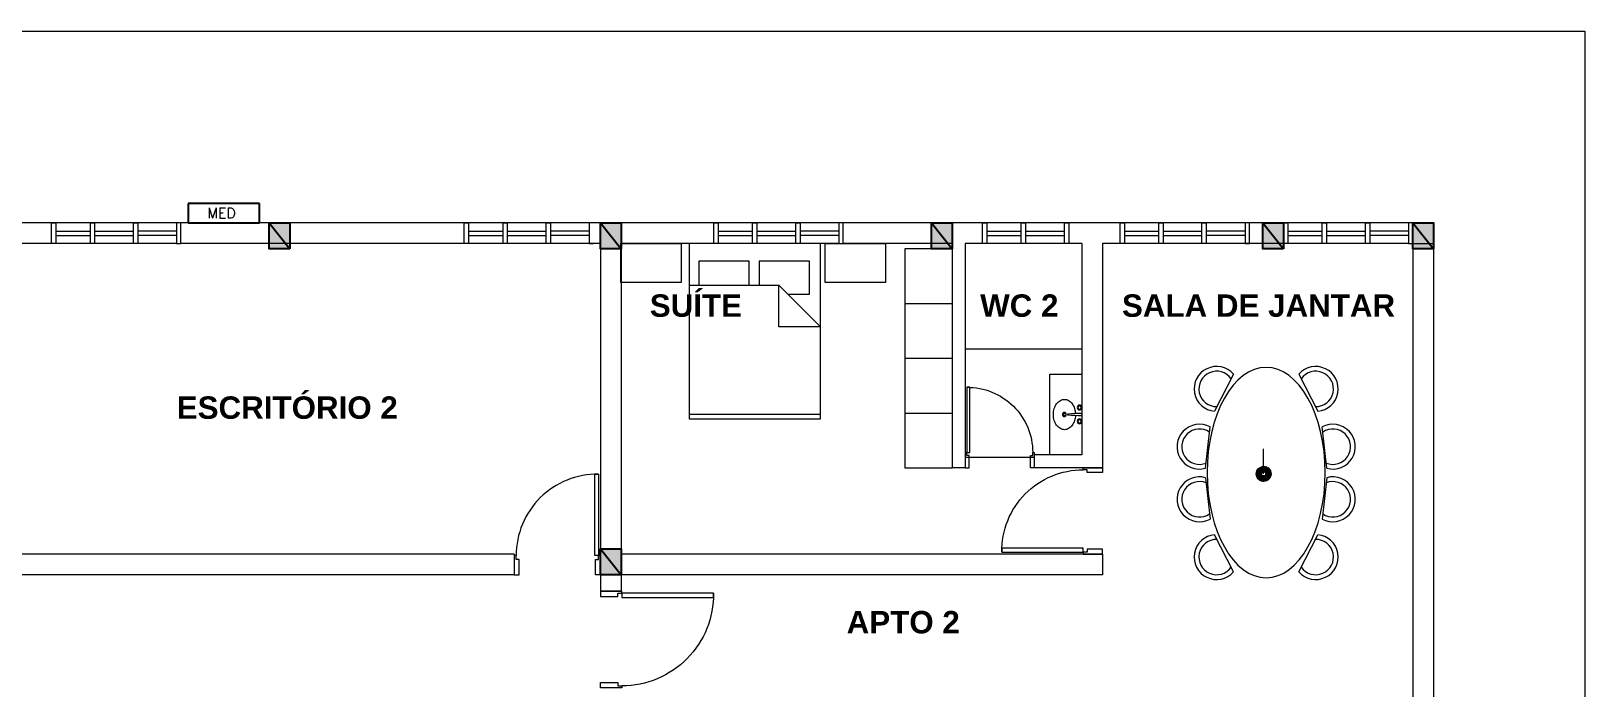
# Model space of a CAD drawing. Header units: millimetres. Extents: x 4395 to 8806, y 1896 to 3880.
# Drawn here: x 4420.9 to 4438.91, y 1944.24 to 1951.86 of the extents above; entities that cross this region are included whole.
import ezdxf
from ezdxf.enums import TextEntityAlignment as Align

# ---------------------------------------------------------------- set-up
doc = ezdxf.new("R2010")
doc.units = ezdxf.units.MM
for name, color, linetype, lineweight in [('C-Moveis', 7, 'Continuous', 5), ('C-Paredes-Acessorios', 20, 'Continuous', 5), ('C-Peças-Diversos', 7, 'Continuous', 5), ('C-Portas', 7, 'Continuous', 5), ('C-Texto', 4, 'Continuous', 9), ('Quadros', 1, 'Continuous', 25)]:
    doc.layers.add(name, color=color, linetype=linetype, lineweight=lineweight)
doc.layers.add('C-Pilares', color=7, linetype='Continuous', plot=False)
doc.styles.add('BOLD', font='arialbd.ttf')
doc.styles.add('RomanS', font='romans.shx')

# ---------------------------------------------------------------- blocks, each defined once
blk = doc.blocks.new('Lvt-b-pl')
for p, q in [((5.5, 0.1), (5.5, 1.9)), ((5.5, 0.1), (5.5, -1.7)), ((25.5, 0.1), (25.5, 0.9)), ((25.5, 0.1), (25.5, -0.7))]:
    blk.add_line(p, q)
for points in [[(46.5, 0, 0.073281), (45.2, 8.7, 0.084248), (41.8, 15.6, 0.106469), (36.3, 20.5, 0.130159), (30.5, 22, 0.130159), (24.7, 20.5, 0.106469), (19.2, 15.6, 0.084248), (15.8, 8.7, 0.058268), (14.6, 1.8, 0.073281)], [(14.5, -1.6, 0.059592), (15.8, -8.7, 0.084248), (19.2, -15.6, 0.106469), (24.7, -20.5, 0.130159), (30.5, -22, 0.130159), (36.3, -20.5, 0.106469), (41.8, -15.6, 0.084248), (45.2, -8.7, 0.073281), (46.5, 0, 0.073281)]]:
    blk.add_lwpolyline(points, format="xyb")
for centre, radius in [((8.5, 10.1), 3.5), ((8.5, 10.1), 2.5), ((8.5, 10.1), 2.4), ((30.5, 0), 3), ((30.5, 0), 1.75), ((8.5, -9.9), 3.5), ((8.5, -9.9), 2.5), ((8.5, -9.9), 2.4)]:
    blk.add_circle(centre, radius)
for centre, radius, start, end in [((5.7, 1.9), 0.2, 89.1103, 180), ((1.3, -282.9), 285, 85.161, 89.1103), ((25.3, 0.9), 0.2, 0, 85.161), ((5.7, -1.7), 0.2, 180, 270.8897), ((1.3, 283), 285, 270.8897, 274.839), ((25.3, -0.7), 0.2, 274.839, 0)]:
    blk.add_arc(centre, radius, start, end)
blk = doc.blocks.new('d9-2')
at = {"layer": 'C-Portas'}
for p, q in [((-0.06, 0.2), (-0.06, 1.05)), ((-0.06, 1.05), (-0.02, 1.05)), ((-0.02, 1.05), (-0.02, 0.2)), ((-0.88, 0.2), (-0.9, 0.2)), ((-0.9, 0.2), (-0.9, 0)), ((-0.88, 0.16), (-0.88, 0.2)), ((-0.85, 0.16), (-0.88, 0.16)), ((-0.85, 0), (-0.85, 0.16)), ((-0.02, 0.2), (-0.06, 0.2)), ((-0.05, 0), (-0.05, 0.16)), ((-0.05, 0.16), (-0.02, 0.16)), ((-0.02, 0.16), (-0.02, 0.2)), ((-0.02, 0.2), (0, 0.2)), ((0, 0.2), (0, 0)), ((-0.9, 0), (-0.85, 0)), ((0, 0), (-0.05, 0))]:
    blk.add_line(p, q, dxfattribs=at)
blk.add_arc((-0.03, 0.2), 0.85, 89.3299, 180, dxfattribs=at)
blk = doc.blocks.new('A$C2A3D30EB')
at = {"layer": 'C-Pilares'}
for color, points in [(6, [(0, 0), (24, 30), (0, 30)]), (6, [(24, 30), (0, 30), (0, 0)]), (135, [(24, 30), (0, 0), (24, 0)])]:
    blk.add_hatch(color=color, dxfattribs=at).paths.add_polyline_path(points)
blk.add_line((24, 30), (0, 0), dxfattribs=at)
at = {"layer": 'C-Pilares', "color": 7}
blk.add_lwpolyline([(0, 0), (24, 0), (24, 30), (0, 30)], close=True, dxfattribs=at)
blk = doc.blocks.new('RECTANG')
for p, q in [((1, 1), (0, 1)), ((0, 1), (0, 0)), ((1, 0), (1, 1)), ((0, 0), (1, 0))]:
    blk.add_line(p, q)
blk = doc.blocks.new('A$C4C292237')
at = {"linetype": 'Continuous'}
for p, q in [((1.1, 0.573), (0, 0.573)), ((0, 0.573), (0, 0.273)), ((1.1, 0.273), (1.1, 0.573)), ((0, 0.273), (1.1, 0.273))]:
    blk.add_line(p, q, dxfattribs=at)
at = {"linetype": 'Continuous', "style": 'RomanS'}
blk.add_text('MED', height=0.16, dxfattribs=at).set_placement((0.294, 0.345))
at = {"linetype": 'Continuous', "style": 'RomanS', "flags": 8}
blk.add_attdef('002', text='', height=0.16, dxfattribs=at).set_placement((0.525, 0.742), align=Align.MIDDLE_CENTER)
blk.add_attdef('020', text='', height=0.16, dxfattribs=at).set_placement((0.539, 0.08), align=Align.MIDDLE_RIGHT)

msp = doc.modelspace()

# ---------------------------------------------------------------- hatches: boundary and pattern name
at = {"layer": 'C-Moveis'}
h = msp.add_hatch(dxfattribs=at)
h.set_pattern_fill('ANSI31', color=256, scale=0.01, angle=-90)
h.set_pattern_definition([(315, (-150519.8387877, -382088.0034374), (0.000883883476483, 0.000883883476483), [])])
h.paths.add_polyline_path([(4435.189, 1946.808, -1), (4435.189, 1946.635, -1)])
h.paths.add_polyline_path([(4435.189, 1946.697, 1), (4435.189, 1946.746, 1)], flags=16)
h = msp.add_hatch(dxfattribs=at)
h.set_pattern_fill('ANSI31', color=256, scale=0.01, angle=-90)
h.set_pattern_definition([(315, (-150523.4951777, -382088.2361455), (0.000883883476483, 0.000883883476483), [])])
h.paths.add_polyline_path([(4435.189, 1946.808, -1), (4435.189, 1946.635, -1)])
h.paths.add_polyline_path([(4435.189, 1946.697, 1), (4435.189, 1946.746, 1)], flags=16)

# ---------------------------------------------------------------- linework, layer by layer
for p, q in [((4429.225, 1949.188), (4428.641, 1949.188)), ((4428.641, 1949.188), (4428.641, 1948.909)), ((4429.225, 1948.909), (4429.225, 1949.188)), ((4429.339, 1949.188), (4429.339, 1948.909)), ((4429.924, 1949.188), (4429.339, 1949.188)), ((4429.924, 1948.807), (4429.924, 1949.188)), ((4431.029, 1949.332), (4431.029, 1946.792)), ((4431.029, 1949.332), (4431.029, 1946.792)), ((4428.527, 1948.909), (4429.568, 1948.909)), ((4429.568, 1948.909), (4430.051, 1948.426)), ((4429.568, 1948.426), (4429.568, 1948.909)), ((4429.67, 1948.807), (4429.924, 1948.807)), ((4431.029, 1948.697), (4431.579, 1948.697)), ((4431.029, 1948.697), (4431.579, 1948.697)), ((4430.051, 1948.426), (4429.568, 1948.426)), ((4431.029, 1948.062), (4431.579, 1948.062)), ((4431.029, 1948.062), (4431.579, 1948.062)), ((4434.84, 1947.877), (4434.62, 1947.448)), ((4434.84, 1947.877), (4434.62, 1947.448)), ((4435.597, 1947.877), (4435.817, 1947.448)), ((4435.597, 1947.877), (4435.817, 1947.448)), ((4430.051, 1947.41), (4428.527, 1947.41)), ((4431.029, 1947.427), (4431.579, 1947.427)), ((4431.029, 1947.427), (4431.579, 1947.427)), ((4434.514, 1946.787), (4434.568, 1947.266)), ((4434.514, 1946.787), (4434.568, 1947.266)), ((4435.923, 1946.787), (4435.869, 1947.266)), ((4435.923, 1946.787), (4435.869, 1947.266)), ((4435.189, 1946.722), (4435.189, 1947.011)), ((4435.189, 1946.722), (4435.189, 1947.011)), ((4431.029, 1946.792), (4431.579, 1946.792)), ((4431.029, 1946.792), (4431.579, 1946.792)), ((4434.514, 1946.677), (4434.568, 1946.198)), ((4434.514, 1946.677), (4434.568, 1946.198)), ((4435.923, 1946.677), (4435.869, 1946.198)), ((4435.923, 1946.677), (4435.869, 1946.198)), ((4434.84, 1945.587), (4434.62, 1946.016)), ((4434.84, 1945.587), (4434.62, 1946.016)), ((4435.597, 1945.587), (4435.817, 1946.016)), ((4435.597, 1945.587), (4435.817, 1946.016))]:
    msp.add_line(p, q, dxfattribs=at)
for points in [[(4427.735, 1949.392), (4428.435, 1949.392), (4428.435, 1948.942), (4427.735, 1948.942)], [(4427.735, 1949.392), (4428.435, 1949.392), (4428.435, 1948.942), (4427.735, 1948.942)], [(4430.104, 1949.392), (4430.804, 1949.392), (4430.804, 1948.942), (4430.104, 1948.942)], [(4430.104, 1949.392), (4430.804, 1949.392), (4430.804, 1948.942), (4430.104, 1948.942)]]:
    msp.add_lwpolyline(points, close=True, dxfattribs=at)
for radius in [0.0862, 0.0862, 0.0246, 0.0246]:
    msp.add_circle((4435.189, 1946.722), radius, dxfattribs=at)
for centre, radius, start, end in [((4434.643, 1947.707), 0.26, 40.955, 264.7871), ((4434.643, 1947.707), 0.26, 40.955, 264.7871), ((4435.794, 1947.707), 0.26, 275.2129, 139.045), ((4435.794, 1947.707), 0.26, 275.2129, 139.045), ((4434.643, 1947.707), 0.205, 34.6078, 271.1343), ((4434.643, 1947.707), 0.205, 34.6078, 271.1343), ((4435.794, 1947.707), 0.205, 268.8657, 145.3922), ((4435.794, 1947.707), 0.205, 268.8657, 145.3922), ((4434.445, 1947.037), 0.26, 61.6471, 285.4792), ((4434.445, 1947.037), 0.26, 61.6471, 285.4792), ((4434.445, 1947.037), 0.205, 55.3, 291.8264), ((4434.445, 1947.037), 0.205, 55.3, 291.8264), ((4435.992, 1947.037), 0.26, 254.5208, 118.3529), ((4435.992, 1947.037), 0.26, 254.5208, 118.3529), ((4435.992, 1947.037), 0.205, 248.1736, 124.7), ((4435.992, 1947.037), 0.205, 248.1736, 124.7), ((4434.445, 1946.427), 0.26, 74.5208, 298.3529), ((4434.445, 1946.427), 0.26, 74.5208, 298.3529), ((4435.992, 1946.427), 0.26, 241.6471, 105.4792), ((4435.992, 1946.427), 0.26, 241.6471, 105.4792), ((4434.445, 1946.427), 0.205, 68.1736, 304.7), ((4434.445, 1946.427), 0.205, 68.1736, 304.7), ((4435.992, 1946.427), 0.205, 235.3, 111.8264), ((4435.992, 1946.427), 0.205, 235.3, 111.8264), ((4434.643, 1945.757), 0.26, 95.2129, 319.045), ((4434.643, 1945.757), 0.26, 95.2129, 319.045), ((4434.643, 1945.757), 0.205, 88.8657, 325.3922), ((4434.643, 1945.757), 0.205, 88.8657, 325.3922), ((4435.794, 1945.757), 0.26, 220.955, 84.7871), ((4435.794, 1945.757), 0.26, 220.955, 84.7871), ((4435.794, 1945.757), 0.205, 214.6078, 91.1343), ((4435.794, 1945.757), 0.205, 214.6078, 91.1343)]:
    msp.add_arc(centre, radius, start, end, dxfattribs=at)
at = {"layer": 'C-Moveis', "extrusion": (0, 0, -1)}
msp.add_ellipse((4435.218, 1946.737), major_axis=(0, -1.22), ratio=0.561475, dxfattribs=at)
msp.add_ellipse((4435.218, 1946.737), major_axis=(0, -1.22), ratio=0.561475, dxfattribs=at)
at = {"layer": 'C-Paredes-Acessorios'}
for p, q in [((4421.134, 1949.632), (4420.509, 1949.632)), ((4422.584, 1949.632), (4421.134, 1949.632)), ((4421.134, 1949.392), (4421.134, 1949.632)), ((4422.584, 1949.632), (4421.134, 1949.632)), ((4421.134, 1949.392), (4421.134, 1949.632)), ((4425.919, 1949.632), (4422.634, 1949.632)), ((4422.634, 1949.392), (4422.634, 1949.632)), ((4425.919, 1949.632), (4422.634, 1949.632)), ((4422.634, 1949.392), (4422.634, 1949.632)), ((4427.369, 1949.632), (4425.919, 1949.632)), ((4425.919, 1949.392), (4425.919, 1949.632)), ((4427.369, 1949.632), (4425.919, 1949.632)), ((4425.919, 1949.392), (4425.919, 1949.632)), ((4428.814, 1949.632), (4426.394, 1949.632)), ((4428.814, 1949.632), (4426.394, 1949.632)), ((4427.499, 1949.392), (4427.499, 1949.632)), ((4427.499, 1949.392), (4427.499, 1949.632)), ((4430.264, 1949.632), (4428.814, 1949.632)), ((4428.814, 1949.392), (4428.814, 1949.632)), ((4430.264, 1949.632), (4428.814, 1949.632)), ((4428.814, 1949.392), (4428.814, 1949.632)), ((4437.159, 1949.632), (4430.314, 1949.632)), ((4430.314, 1949.392), (4430.314, 1949.632)), ((4437.159, 1949.632), (4430.314, 1949.632)), ((4430.314, 1949.392), (4430.314, 1949.632)), ((4431.929, 1949.392), (4431.929, 1949.632)), ((4431.929, 1949.392), (4431.929, 1949.632)), ((4434.974, 1949.632), (4433.524, 1949.632)), ((4433.524, 1949.392), (4433.524, 1949.632)), ((4434.974, 1949.632), (4433.524, 1949.632)), ((4433.524, 1949.392), (4433.524, 1949.632)), ((4435.419, 1949.632), (4434.154, 1949.632)), ((4435.419, 1949.632), (4434.154, 1949.632)), ((4435.024, 1949.392), (4435.024, 1949.632)), ((4435.024, 1949.392), (4435.024, 1949.632)), ((4436.869, 1949.632), (4435.419, 1949.632)), ((4435.419, 1949.392), (4435.419, 1949.632)), ((4436.869, 1949.632), (4435.419, 1949.632)), ((4435.419, 1949.392), (4435.419, 1949.632)), ((4437.159, 1949.632), (4436.919, 1949.632)), ((4436.919, 1949.392), (4436.919, 1949.632)), ((4437.159, 1949.632), (4436.919, 1949.632)), ((4436.919, 1949.392), (4436.919, 1949.632)), ((4437.159, 1949.632), (4437.159, 1940.212)), ((4437.159, 1949.632), (4437.159, 1940.212)), ((4421.134, 1949.392), (4420.059, 1949.392)), ((4421.134, 1949.392), (4420.059, 1949.392)), ((4422.584, 1949.392), (4421.134, 1949.392)), ((4422.584, 1949.392), (4421.134, 1949.392)), ((4422.584, 1949.392), (4421.134, 1949.392)), ((4421.184, 1949.537), (4421.584, 1949.537)), ((4421.184, 1949.537), (4421.584, 1949.537)), ((4421.184, 1949.487), (4421.584, 1949.487)), ((4421.184, 1949.487), (4421.584, 1949.487)), ((4421.634, 1949.537), (4422.084, 1949.537)), ((4421.634, 1949.537), (4422.084, 1949.537)), ((4421.634, 1949.487), (4422.084, 1949.487)), ((4421.634, 1949.487), (4422.084, 1949.487)), ((4422.584, 1949.537), (4422.134, 1949.537)), ((4422.584, 1949.537), (4422.134, 1949.537)), ((4422.584, 1949.487), (4422.134, 1949.487)), ((4422.584, 1949.487), (4422.134, 1949.487)), ((4423.659, 1949.392), (4422.634, 1949.392)), ((4425.919, 1949.392), (4422.634, 1949.392)), ((4427.499, 1949.392), (4425.919, 1949.392)), ((4425.969, 1949.537), (4426.369, 1949.537)), ((4425.969, 1949.537), (4426.369, 1949.537)), ((4425.969, 1949.487), (4426.369, 1949.487)), ((4425.969, 1949.487), (4426.369, 1949.487)), ((4427.449, 1949.392), (4425.999, 1949.392)), ((4427.449, 1949.392), (4425.999, 1949.392)), ((4426.419, 1949.537), (4426.869, 1949.537)), ((4426.419, 1949.537), (4426.869, 1949.537)), ((4426.419, 1949.487), (4426.869, 1949.487)), ((4426.419, 1949.487), (4426.869, 1949.487)), ((4427.499, 1949.392), (4426.474, 1949.392)), ((4427.499, 1949.392), (4426.474, 1949.392)), ((4427.369, 1949.537), (4426.919, 1949.537)), ((4427.369, 1949.537), (4426.919, 1949.537)), ((4427.369, 1949.487), (4426.919, 1949.487)), ((4427.369, 1949.487), (4426.919, 1949.487)), ((4427.499, 1949.392), (4427.499, 1945.552)), ((4427.499, 1949.392), (4427.499, 1945.552)), ((4428.814, 1949.392), (4427.739, 1949.392)), ((4427.739, 1949.392), (4427.739, 1945.792)), ((4428.814, 1949.392), (4427.739, 1949.392)), ((4427.739, 1949.392), (4427.739, 1945.792)), ((4430.264, 1949.392), (4428.814, 1949.392)), ((4430.264, 1949.392), (4428.814, 1949.392)), ((4428.864, 1949.537), (4429.264, 1949.537)), ((4428.864, 1949.537), (4429.264, 1949.537)), ((4428.864, 1949.487), (4429.264, 1949.487)), ((4428.864, 1949.487), (4429.264, 1949.487)), ((4429.314, 1949.537), (4429.764, 1949.537)), ((4429.314, 1949.537), (4429.764, 1949.537)), ((4429.314, 1949.487), (4429.764, 1949.487)), ((4429.314, 1949.487), (4429.764, 1949.487)), ((4430.264, 1949.537), (4429.814, 1949.537)), ((4430.264, 1949.537), (4429.814, 1949.537)), ((4430.264, 1949.487), (4429.814, 1949.487)), ((4430.264, 1949.487), (4429.814, 1949.487)), ((4431.339, 1949.392), (4430.314, 1949.392)), ((4431.579, 1949.392), (4430.314, 1949.392)), ((4431.579, 1949.392), (4431.579, 1946.792)), ((4431.579, 1949.392), (4431.579, 1946.792)), ((4433.079, 1949.392), (4431.729, 1949.392)), ((4431.729, 1949.392), (4431.729, 1946.942)), ((4433.079, 1949.392), (4431.729, 1949.392)), ((4431.729, 1949.392), (4431.729, 1946.942)), ((4431.979, 1949.537), (4432.379, 1949.537)), ((4431.979, 1949.537), (4432.379, 1949.537)), ((4431.979, 1949.487), (4432.379, 1949.487)), ((4431.979, 1949.487), (4432.379, 1949.487)), ((4432.429, 1949.537), (4432.879, 1949.537)), ((4432.429, 1949.537), (4432.879, 1949.537)), ((4432.429, 1949.487), (4432.879, 1949.487)), ((4432.429, 1949.487), (4432.879, 1949.487)), ((4433.079, 1949.392), (4433.079, 1946.942)), ((4433.079, 1949.392), (4433.079, 1946.942)), ((4435.179, 1949.392), (4433.319, 1949.392)), ((4433.319, 1949.392), (4433.319, 1946.792)), ((4435.419, 1949.392), (4433.319, 1949.392)), ((4433.319, 1949.392), (4433.319, 1946.792)), ((4434.974, 1949.392), (4433.524, 1949.392)), ((4434.974, 1949.392), (4433.524, 1949.392)), ((4433.574, 1949.537), (4433.974, 1949.537)), ((4433.574, 1949.537), (4433.974, 1949.537)), ((4433.574, 1949.487), (4433.974, 1949.487)), ((4433.574, 1949.487), (4433.974, 1949.487)), ((4434.024, 1949.537), (4434.474, 1949.537)), ((4434.024, 1949.537), (4434.474, 1949.537)), ((4434.024, 1949.487), (4434.474, 1949.487)), ((4434.024, 1949.487), (4434.474, 1949.487)), ((4434.974, 1949.537), (4434.524, 1949.537)), ((4434.974, 1949.537), (4434.524, 1949.537)), ((4434.974, 1949.487), (4434.524, 1949.487)), ((4434.974, 1949.487), (4434.524, 1949.487)), ((4436.869, 1949.392), (4435.419, 1949.392)), ((4436.869, 1949.392), (4435.419, 1949.392)), ((4435.469, 1949.537), (4435.869, 1949.537)), ((4435.469, 1949.537), (4435.869, 1949.537)), ((4435.469, 1949.487), (4435.869, 1949.487)), ((4435.469, 1949.487), (4435.869, 1949.487)), ((4435.919, 1949.537), (4436.369, 1949.537)), ((4435.919, 1949.537), (4436.369, 1949.537)), ((4435.919, 1949.487), (4436.369, 1949.487)), ((4435.919, 1949.487), (4436.369, 1949.487)), ((4436.869, 1949.537), (4436.419, 1949.537)), ((4436.869, 1949.537), (4436.419, 1949.537)), ((4436.869, 1949.487), (4436.419, 1949.487)), ((4436.869, 1949.487), (4436.419, 1949.487)), ((4436.919, 1949.392), (4437.159, 1949.392)), ((4436.919, 1949.392), (4436.919, 1944.052)), ((4436.919, 1949.392), (4437.159, 1949.392)), ((4431.339, 1949.332), (4431.029, 1949.332)), ((4431.339, 1949.332), (4431.029, 1949.332)), ((4433.079, 1948.167), (4431.729, 1948.167)), ((4433.079, 1948.167), (4431.729, 1948.167)), ((4431.729, 1946.942), (4431.729, 1946.792)), ((4432.529, 1946.912), (4431.729, 1946.912)), ((4432.529, 1946.912), (4431.729, 1946.912)), ((4433.079, 1946.942), (4432.529, 1946.942)), ((4433.079, 1946.942), (4432.529, 1946.942)), ((4432.529, 1946.942), (4432.529, 1946.792)), ((4431.729, 1946.792), (4431.579, 1946.792)), ((4431.729, 1946.792), (4431.579, 1946.792)), ((4433.319, 1946.792), (4432.529, 1946.792)), ((4433.319, 1946.792), (4432.529, 1946.792)), ((4426.499, 1945.792), (4420.059, 1945.792)), ((4426.499, 1945.792), (4420.059, 1945.792)), ((4426.499, 1945.792), (4426.499, 1945.552)), ((4426.499, 1945.792), (4426.499, 1945.552)), ((4433.319, 1945.792), (4427.739, 1945.792)), ((4433.319, 1945.792), (4427.739, 1945.792)), ((4433.319, 1945.792), (4433.319, 1945.552)), ((4433.319, 1945.792), (4433.319, 1945.552)), ((4426.499, 1945.552), (4419.819, 1945.552)), ((4426.499, 1945.552), (4420.059, 1945.552)), ((4427.499, 1945.552), (4427.499, 1945.363)), ((4427.499, 1945.552), (4427.499, 1945.363)), ((4433.319, 1945.552), (4427.739, 1945.552)), ((4427.739, 1945.552), (4427.739, 1945.363)), ((4433.319, 1945.552), (4427.739, 1945.552)), ((4427.739, 1945.552), (4427.739, 1945.363)), ((4427.499, 1945.363), (4427.739, 1945.363)), ((4427.499, 1945.363), (4427.739, 1945.363))]:
    msp.add_line(p, q, dxfattribs=at)
at = {"layer": 'C-Paredes-Acessorios', "color": 3}
msp.add_line((4432.529, 1946.912), (4431.729, 1946.912), dxfattribs=at)
msp.add_line((4432.529, 1946.912), (4431.729, 1946.912), dxfattribs=at)
for points in [[(4421.134, 1949.632), (4421.184, 1949.632), (4421.184, 1949.392), (4421.134, 1949.392)], [(4421.134, 1949.632), (4421.184, 1949.632), (4421.184, 1949.392), (4421.134, 1949.392)], [(4422.634, 1949.632), (4422.584, 1949.632), (4422.584, 1949.392), (4422.634, 1949.392)], [(4422.634, 1949.632), (4422.634, 1949.632), (4422.584, 1949.632), (4422.584, 1949.392), (4422.634, 1949.392)], [(4422.634, 1949.632), (4422.584, 1949.632), (4422.584, 1949.392), (4422.634, 1949.392)], [(4422.634, 1949.632), (4422.634, 1949.632), (4422.584, 1949.632), (4422.584, 1949.392), (4422.634, 1949.392)], [(4425.919, 1949.632), (4425.969, 1949.632), (4425.969, 1949.392), (4425.919, 1949.392)], [(4425.919, 1949.632), (4425.969, 1949.632), (4425.969, 1949.392), (4425.919, 1949.392)], [(4427.419, 1949.632), (4427.369, 1949.632), (4427.369, 1949.392), (4427.419, 1949.392)], [(4427.419, 1949.632), (4427.419, 1949.632), (4427.369, 1949.632), (4427.369, 1949.392), (4427.419, 1949.392)], [(4427.419, 1949.632), (4427.369, 1949.632), (4427.369, 1949.392), (4427.419, 1949.392)], [(4427.419, 1949.632), (4427.419, 1949.632), (4427.369, 1949.632), (4427.369, 1949.392), (4427.419, 1949.392)], [(4428.814, 1949.632), (4428.864, 1949.632), (4428.864, 1949.392), (4428.814, 1949.392)], [(4428.814, 1949.632), (4428.864, 1949.632), (4428.864, 1949.392), (4428.814, 1949.392)], [(4430.314, 1949.632), (4430.264, 1949.632), (4430.264, 1949.392), (4430.314, 1949.392)], [(4430.314, 1949.632), (4430.314, 1949.632), (4430.264, 1949.632), (4430.264, 1949.392), (4430.314, 1949.392)], [(4430.314, 1949.632), (4430.264, 1949.632), (4430.264, 1949.392), (4430.314, 1949.392)], [(4430.314, 1949.632), (4430.314, 1949.632), (4430.264, 1949.632), (4430.264, 1949.392), (4430.314, 1949.392)], [(4431.929, 1949.632), (4431.979, 1949.632), (4431.979, 1949.392), (4431.929, 1949.392)], [(4431.929, 1949.632), (4431.979, 1949.632), (4431.979, 1949.392), (4431.929, 1949.392)], [(4433.524, 1949.632), (4433.574, 1949.632), (4433.574, 1949.392), (4433.524, 1949.392)], [(4433.524, 1949.632), (4433.574, 1949.632), (4433.574, 1949.392), (4433.524, 1949.392)], [(4435.024, 1949.632), (4434.974, 1949.632), (4434.974, 1949.392), (4435.024, 1949.392)], [(4435.024, 1949.632), (4435.024, 1949.632), (4434.974, 1949.632), (4434.974, 1949.392), (4435.024, 1949.392)], [(4435.024, 1949.632), (4434.974, 1949.632), (4434.974, 1949.392), (4435.024, 1949.392)], [(4435.024, 1949.632), (4435.024, 1949.632), (4434.974, 1949.632), (4434.974, 1949.392), (4435.024, 1949.392)], [(4435.419, 1949.632), (4435.469, 1949.632), (4435.469, 1949.392), (4435.419, 1949.392)], [(4435.419, 1949.632), (4435.469, 1949.632), (4435.469, 1949.392), (4435.419, 1949.392)], [(4436.919, 1949.632), (4436.869, 1949.632), (4436.869, 1949.392), (4436.919, 1949.392)], [(4436.919, 1949.632), (4436.919, 1949.632), (4436.869, 1949.632), (4436.869, 1949.392), (4436.919, 1949.392)], [(4436.919, 1949.632), (4436.869, 1949.632), (4436.869, 1949.392), (4436.919, 1949.392)], [(4436.919, 1949.632), (4436.919, 1949.632), (4436.869, 1949.632), (4436.869, 1949.392), (4436.919, 1949.392)]]:
    msp.add_lwpolyline(points, dxfattribs=at)
for points in [[(4421.584, 1949.392), (4421.584, 1949.632), (4421.634, 1949.632), (4421.634, 1949.392)], [(4421.584, 1949.392), (4421.584, 1949.632), (4421.634, 1949.632), (4421.634, 1949.392)], [(4422.084, 1949.392), (4422.084, 1949.632), (4422.134, 1949.632), (4422.134, 1949.392)], [(4422.084, 1949.392), (4422.084, 1949.632), (4422.134, 1949.632), (4422.134, 1949.392)], [(4426.369, 1949.392), (4426.369, 1949.632), (4426.419, 1949.632), (4426.419, 1949.392)], [(4426.369, 1949.392), (4426.369, 1949.632), (4426.419, 1949.632), (4426.419, 1949.392)], [(4426.869, 1949.392), (4426.869, 1949.632), (4426.919, 1949.632), (4426.919, 1949.392)], [(4426.869, 1949.392), (4426.869, 1949.632), (4426.919, 1949.632), (4426.919, 1949.392)], [(4429.264, 1949.392), (4429.264, 1949.632), (4429.314, 1949.632), (4429.314, 1949.392)], [(4429.264, 1949.392), (4429.264, 1949.632), (4429.314, 1949.632), (4429.314, 1949.392)], [(4429.764, 1949.392), (4429.764, 1949.632), (4429.814, 1949.632), (4429.814, 1949.392)], [(4429.764, 1949.392), (4429.764, 1949.632), (4429.814, 1949.632), (4429.814, 1949.392)], [(4432.379, 1949.392), (4432.379, 1949.632), (4432.429, 1949.632), (4432.429, 1949.392)], [(4432.379, 1949.392), (4432.379, 1949.632), (4432.429, 1949.632), (4432.429, 1949.392)], [(4432.879, 1949.392), (4432.879, 1949.632), (4432.929, 1949.632), (4432.929, 1949.392)], [(4432.879, 1949.392), (4432.879, 1949.632), (4432.929, 1949.632), (4432.929, 1949.392)], [(4433.974, 1949.392), (4433.974, 1949.632), (4434.024, 1949.632), (4434.024, 1949.392)], [(4433.974, 1949.392), (4433.974, 1949.632), (4434.024, 1949.632), (4434.024, 1949.392)], [(4434.474, 1949.392), (4434.474, 1949.632), (4434.524, 1949.632), (4434.524, 1949.392)], [(4434.474, 1949.392), (4434.474, 1949.632), (4434.524, 1949.632), (4434.524, 1949.392)], [(4435.869, 1949.392), (4435.869, 1949.632), (4435.919, 1949.632), (4435.919, 1949.392)], [(4435.869, 1949.392), (4435.869, 1949.632), (4435.919, 1949.632), (4435.919, 1949.392)], [(4436.369, 1949.392), (4436.369, 1949.632), (4436.419, 1949.632), (4436.419, 1949.392)], [(4436.369, 1949.392), (4436.369, 1949.632), (4436.419, 1949.632), (4436.419, 1949.392)]]:
    msp.add_lwpolyline(points, close=True, dxfattribs=at)
at = {"layer": 'C-Peças-Diversos'}
for p, q in [((4432.709, 1946.942), (4432.709, 1947.879)), ((4432.709, 1947.879), (4433.079, 1947.879)), ((4432.709, 1946.942), (4432.709, 1947.879)), ((4432.709, 1947.879), (4433.079, 1947.879))]:
    msp.add_line(p, q, dxfattribs=at)
at = {"layer": 'C-Portas', "color": 3}
msp.add_line((4432.529, 1946.912), (4431.729, 1946.912), dxfattribs=at)
msp.add_line((4432.529, 1946.912), (4431.729, 1946.912), dxfattribs=at)
at = {"layer": 'C-Portas'}
msp.add_line((4432.529, 1946.912), (4431.729, 1946.912), dxfattribs=at)
msp.add_line((4432.529, 1946.912), (4431.729, 1946.912), dxfattribs=at)
at = {"layer": 'C-Texto', "color": 5}
msp.add_lwpolyline([(4397.95, 1951.856), (4438.915, 1951.856), (4438.915, 1931.097), (4397.95, 1931.097)], close=True, dxfattribs=at)

# ---------------------------------------------------------------- block references
at = {"layer": 'C-Moveis', "xscale": 2.032000000006519, "yscale": 1.523999999975786, "zscale": 2.032000000006519, "rotation": 90}
msp.add_blockref('RECTANG', (4430.051, 1947.36), dxfattribs=at)
at = {"layer": 'C-Paredes-Acessorios', "xscale": -0.01, "yscale": 0.01, "zscale": 0.01}
for p in [(4423.899, 1949.332), (4423.899, 1949.332), (4427.739, 1949.332), (4427.739, 1949.332), (4431.579, 1949.332), (4431.579, 1949.332), (4435.419, 1949.332), (4435.419, 1949.332), (4437.159, 1949.332), (4437.159, 1949.332), (4427.739, 1945.552), (4427.739, 1945.552)]:
    msp.add_blockref('A$C2A3D30EB', p, dxfattribs=at)
at = {"layer": 'C-Peças-Diversos', "xscale": -0.008, "yscale": 0.008, "zscale": 0.008}
msp.add_blockref('Lvt-b-pl', (4433.123, 1947.41), dxfattribs=at)
msp.add_blockref('Lvt-b-pl', (4433.123, 1947.41), dxfattribs=at)
at = {"layer": 'C-Portas', "linetype": 'Continuous'}
for p, xscale, yscale, zscale in [((4431.729, 1946.792), -0.8888888888887596, 0.8888888888887596, 0.8888888888887596), ((4431.729, 1946.792), -0.8888888888887596, 0.8888888888887596, 0.8888888888887596), ((4427.499, 1945.552), 1.111111111094942, 1.111111111094942, 1.111111111094942), ((4427.499, 1945.552), 1.111111111094942, 1.111111111094942, 1.111111111094942)]:
    msp.add_blockref('d9-2', p, dxfattribs=dict(at, xscale=xscale, yscale=yscale, zscale=zscale))
for p, xscale, yscale, zscale, rotation in [((4433.319, 1945.792), -1.111111111094942, 1.111111111094942, 1.111111111094942, 90), ((4433.319, 1945.792), -1.111111111094942, 1.111111111094942, 1.111111111094942, 90), ((4427.499, 1945.363), -1.248444444426277, 1.248444444426277, 1.248444444426277, 270), ((4427.499, 1945.363), -1.248444444426277, 1.248444444426277, 1.248444444426277, 270)]:
    msp.add_blockref('d9-2', p, dxfattribs=dict(at, xscale=xscale, yscale=yscale, zscale=zscale, rotation=rotation))
at = {"layer": 'Quadros', "xscale": 0.75, "yscale": 0.75, "zscale": 0.75}
msp.add_blockref('A$C4C292237', (4422.72, 1949.427), dxfattribs=at)

# ---------------------------------------------------------------- texts
at = {"layer": 'C-Texto', "style": 'BOLD'}
for s, p in [('SUÍTE', (4428.071, 1948.543)), ('WC 2', (4431.902, 1948.543)), ('SALA DE JANTAR', (4433.546, 1948.543)), ('ESCRITÓRIO 2', (4422.586, 1947.36)), ('APTO 2', (4430.354, 1944.872))]:
    msp.add_text(s, height=0.26, dxfattribs=at).set_placement(p)

doc.saveas('drawing.dxf')
